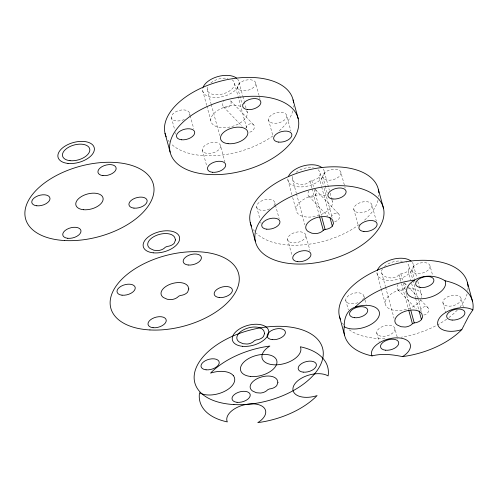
<?xml version="1.0" encoding="UTF-8"?>
<svg xmlns="http://www.w3.org/2000/svg" width="498" height="498" viewBox="0 0 498 498"><rect width="100%" height="100%" fill="white"/><g stroke="black" fill="none" stroke-linecap="round" stroke-linejoin="round"><path stroke-width="0.37" stroke-dasharray="2.49 1.87" d="M292.812 176.398A14.037 7.731 -15.2 0 0 293.702 181.509A19.522 10.744 -15.2 0 0 294.872 182.523L298.626 184.229L302.74 184.559A7.022 3.866 -15.2 0 0 309.968 181.26L311.779 180.438A7.022 3.866 -15.2 0 0 319.013 177.139L320.195 174.393L319.405 171.337A19.522 10.744 -15.2 0 0 318.515 170.191A14.037 7.731 -15.2 0 0 317.942 169.669M382.439 268.858A14.037 7.731 -15.2 0 0 382.831 274.977A19.522 10.744 -15.2 0 0 384.002 275.992L387.749 277.697L391.864 278.027A7.022 3.866 -15.2 0 0 399.097 274.728L400.902 273.9A7.022 3.866 -15.2 0 0 408.136 270.601L409.319 267.862L408.528 264.805A19.522 10.744 -15.2 0 0 407.638 263.66A14.037 7.731 -15.2 0 0 406.374 262.645M253.476 124.662L230.225 100.279A4.681 3.741 -43.6 0 1 229.696 106.043A4.681 3.741 -43.6 0 1 223.826 107.076A4.681 3.741 -43.6 0 1 223.795 101.405M315.477 189.682L338.727 214.065M404.606 283.15L407.246 285.92M407.775 286.475L418.345 297.555M420.455 299.771L427.857 307.527M223.558 106.84L242.053 126.237M308.81 196.243L327.827 216.194M397.933 289.712L416.428 309.109M430.123 266.125A9.362 5.154 -15.2 0 1 416.932 273.614A9.362 5.154 -15.2 0 1 415.967 264.668A9.362 5.154 -15.2 0 1 430.123 266.125L432.513 274.908M413.465 265.291L416.863 277.797M417.859 281.476L421.657 295.457M411.89 270.146L414.28 278.93M414.479 279.664L415.077 281.862M409.306 266.953L412.736 279.577M412.935 280.318L417.579 297.399M417.778 298.14L421.414 311.511M408.136 270.601L410.632 279.795M411.628 283.468L415.457 297.561M415.625 298.171L418.787 309.812M400.902 273.9L402.565 280.032M403.399 283.094L405.895 292.282M406.063 292.892L406.561 294.735M406.729 295.345L410.557 309.439M399.097 274.728L401.313 282.895M401.519 283.636L408.578 309.632M372 205.164A9.362 5.154 -15.2 0 1 358.809 212.658A9.362 5.154 -15.2 0 1 357.838 203.707A9.362 5.154 -15.2 0 1 372 205.164L376.332 221.118M381.561 272.331L385.396 286.443M385.595 287.184L394.067 318.378M394.964 328.811A9.362 5.154 -15.2 0 1 381.773 336.306A9.362 5.154 -15.2 0 1 380.808 327.354A9.362 5.154 -15.2 0 1 394.964 328.811L397.746 339.057M377.005 273.34L381.001 288.056M381.2 288.79L385.197 303.5M353.767 209.191L358.299 225.868M340.999 172.657A9.362 5.154 -15.2 0 1 327.809 180.145A9.362 5.154 -15.2 0 1 326.837 171.2A9.362 5.154 -15.2 0 1 340.999 172.657L345.133 187.883M376.731 332.832L379.121 341.622M363.963 296.304L364.76 299.23M364.959 299.964L366.155 304.353M324.341 171.829L329.334 190.217M330.137 193.162L332.533 201.989M322.766 176.678L325.132 185.381M325.325 186.103L327.099 192.633M320.183 173.485L323.407 185.368M324.217 188.337L332.284 218.043M319.013 177.139L321.509 186.327M321.671 186.937L329.664 216.35M311.779 180.438L313.441 186.563M314.275 189.626L321.266 215.36M309.968 181.26L311.785 187.945M311.985 188.686L319.455 216.163M286.748 115.76A9.362 5.154 -15.2 0 1 273.558 123.255A9.362 5.154 -15.2 0 1 272.593 114.303A9.362 5.154 -15.2 0 1 286.748 115.76L290.882 130.986M292.432 178.869L296.266 192.975M296.472 193.716L304.944 224.909M305.84 235.342A9.362 5.154 -15.2 0 1 292.65 242.837A9.362 5.154 -15.2 0 1 291.679 233.886A9.362 5.154 -15.2 0 1 305.84 235.342L309.974 250.569M287.875 179.871L291.872 194.587M292.675 197.525L296.073 210.031M268.515 119.788L273.047 136.464M255.748 83.253A9.362 5.154 -15.2 0 1 242.557 90.742A9.362 5.154 -15.2 0 1 241.592 81.797A9.362 5.154 -15.2 0 1 255.748 83.253L260.081 99.202M287.607 239.37L291.94 255.318M274.84 202.835L275.232 204.286M275.431 205.008L279.173 218.784M239.09 82.419L242.688 95.666M242.887 96.4L244.088 100.814M244.288 101.548L246.087 108.172M246.884 111.116L247.282 112.585M237.515 87.275L242.246 104.673M234.533 83.427L246.84 128.727M256.607 206.857L259.956 219.182M260.747 222.083L261.139 223.534M207.187 89.459L211.015 103.572M211.22 104.312L219.693 135.506M220.589 145.939A9.362 5.154 -15.2 0 1 207.398 153.434A9.362 5.154 -15.2 0 1 206.433 144.482A9.362 5.154 -15.2 0 1 220.589 145.939L224.922 161.894M202.624 90.468L206.626 105.184M206.826 105.918L210.822 120.628M202.356 149.96L206.689 165.915M189.589 113.432L189.981 114.882M190.18 115.604L193.722 128.658M171.356 117.453L174.705 129.779M175.495 132.68L175.887 134.13M461.123 298.632A9.362 5.154 -15.2 0 1 447.932 306.127A9.362 5.154 -15.2 0 1 446.967 297.175A9.362 5.154 -15.2 0 1 461.123 298.632L463.713 308.206M345.73 300.325L348.332 309.943M442.89 302.66L445.598 312.707M412.282 262.371A18.719 10.302 -15.2 0 1 397.292 279.428A18.719 10.302 -15.2 0 1 377.148 271.186M384.375 266.498A14.037 7.731 -15.2 0 1 402.434 261.245M378.854 195.148A66.184 36.435 -15.2 0 1 378.729 196.629M378.013 200.314A66.184 36.435 -15.2 0 1 363.857 220.776M359.326 224.442A66.184 36.435 -15.2 0 1 256.308 233.176M254.484 231.165A66.184 36.435 -15.2 0 1 253.308 229.572M269.599 208.911A9.362 5.154 -15.2 0 1 256.682 207.268A9.362 5.154 -15.2 0 1 267.127 199.368A9.362 5.154 -15.2 0 1 273.944 205.624M323.277 169.065A18.719 10.302 -15.2 0 1 308.922 185.76A18.719 10.302 -15.2 0 1 287.856 178.819M331.979 200.072A18.719 10.302 -15.2 0 1 312.812 216.811A18.719 10.302 -15.2 0 1 297.617 204.809A18.719 10.302 -15.2 0 1 326.831 196.007M296.136 172.264A14.037 7.731 -15.2 0 1 313.31 167.776M293.602 105.738A66.184 36.435 -15.2 0 1 293.478 107.226M292.762 110.911A66.184 36.435 -15.2 0 1 278.606 131.372M272.898 135.898A66.184 36.435 -15.2 0 1 171.057 143.773M169.239 141.762A66.184 36.435 -15.2 0 1 168.056 140.168M184.347 119.508A9.362 5.154 -15.2 0 1 171.48 118.032A9.362 5.154 -15.2 0 1 181.253 110.033A9.362 5.154 -15.2 0 1 189.059 115.648M237.397 78.902A18.719 10.302 -15.2 0 1 223.565 96.388A18.719 10.302 -15.2 0 1 202.773 88.314M246.728 110.668A18.719 10.302 -15.2 0 1 227.561 127.407A18.719 10.302 -15.2 0 1 212.366 115.405A18.719 10.302 -15.2 0 1 241.58 106.603M232 79.773A14.037 7.731 -15.2 0 1 223.428 93.749A14.037 7.731 -15.2 0 1 207.56 86.994M210.884 82.861A14.037 7.731 -15.2 0 1 228.059 78.373M468.002 287.875A66.184 36.435 -15.2 0 1 467.498 292.301M467.136 293.783A66.184 36.435 -15.2 0 1 460.127 306.849M457.27 310.123A66.184 36.435 -15.2 0 1 449.028 317.475M446.669 319.199A66.184 36.435 -15.2 0 1 401.12 337.221M384.904 338.677A66.184 36.435 -15.2 0 1 348.675 329.415M343.614 324.634A66.184 36.435 -15.2 0 1 342.431 323.04M357.962 302.697A9.362 5.154 -15.2 0 1 345.724 300.25A9.362 5.154 -15.2 0 1 357.134 292.774A9.362 5.154 -15.2 0 1 362.619 299.647M408.447 288.398A18.719 10.302 -15.2 0 1 421.513 297.611M420.605 299.889A18.719 10.302 -15.2 0 1 398.406 310.565A18.719 10.302 -15.2 0 1 385.564 300.593A18.719 10.302 -15.2 0 1 405.995 288.547M420.399 310.659A4.681 3.741 -43.6 0 1 425.603 306.6A4.681 3.741 -43.6 0 1 428.641 310.964A4.681 3.741 -43.6 0 1 423.437 315.022M403.965 282.659A4.681 3.741 -43.6 0 1 404.569 288.317A4.681 3.741 -43.6 0 1 398.574 290.197A4.681 3.741 -43.6 0 1 397.97 284.539M331.27 217.19A4.681 3.741 -43.6 0 1 336.474 213.132A4.681 3.741 -43.6 0 1 339.512 217.495A4.681 3.741 -43.6 0 1 334.307 221.56M314.842 189.19A4.681 3.741 -43.6 0 1 315.439 194.849A4.681 3.741 -43.6 0 1 309.445 196.729A4.681 3.741 -43.6 0 1 308.847 191.076M245.956 128.092A4.681 3.741 -43.6 0 1 251.029 123.728A4.681 3.741 -43.6 0 1 254.285 127.992A4.681 3.741 -43.6 0 1 249.062 132.157"/><path stroke-width="0.75" d="M464.173 324.995L461.82 329.57A66.184 36.435 -15.2 0 1 402.515 356.624C392.499 354.551 382.091 353.312 372.043 355.889A66.184 36.435 -15.2 0 1 344.255 326.75C343.913 318.826 346.913 309.582 355.279 307.085A66.184 36.435 -15.2 0 1 414.585 280.038C423.997 274.479 435.862 275.021 445.056 280.772A66.184 36.435 -15.2 0 1 472.845 309.912L468.805 315.975L464.478 324.379M332.328 226.148L333.511 223.403L332.72 220.353A19.522 10.744 -15.2 0 0 331.83 219.207A14.037 7.731 -15.2 0 0 313.609 218.765A14.037 7.731 -15.2 0 0 307.017 230.524A19.522 10.744 -15.2 0 0 308.194 231.539L311.941 233.245L316.056 233.574A7.022 3.866 -15.2 0 0 323.289 230.275L325.094 229.447A7.022 3.866 -15.2 0 0 332.328 226.148L329.993 217.57M421.451 319.616L422.64 316.871L421.843 313.815A19.522 10.744 -15.2 0 0 420.953 312.669A14.037 7.731 -15.2 0 0 402.739 312.234A14.037 7.731 -15.2 0 0 396.147 323.986A19.522 10.744 -15.2 0 0 397.317 325.007L401.064 326.713L405.179 327.037A7.022 3.866 -15.2 0 0 412.412 323.744L414.218 322.916A7.022 3.866 -15.2 0 0 421.451 319.616L419.123 311.038M467.46 282.777L472.583 301.632M378.337 189.308L383.46 208.164A66.184 36.435 -15.2 0 1 294.654 263.934A66.184 36.435 -15.2 0 1 280.156 202.493A66.184 36.435 -15.2 0 1 383.46 208.164M410.887 310.665L414.218 322.916M408.783 310.372L412.412 323.744M293.085 99.905L298.209 118.761A66.184 36.435 -15.2 0 1 209.409 174.53A66.184 36.435 -15.2 0 1 194.905 113.09A66.184 36.435 -15.2 0 1 298.209 118.761M321.764 217.196L325.094 229.447M319.654 216.904L323.289 230.275M339.393 316.18L344.516 335.03M250.27 222.712L255.393 241.561M165.019 133.308L170.142 152.158M377.347 270.482A18.719 10.302 -15.2 0 1 392.455 259.39A18.719 10.302 -15.2 0 1 411.18 261.213M251.453 226.229A66.184 36.435 -15.2 0 1 305.878 170.553A66.184 36.435 -15.2 0 1 378.854 192.944M288.379 176.585A18.719 10.302 -15.2 0 1 303.519 165.871A18.719 10.302 -15.2 0 1 321.882 167.602M166.201 136.826A66.184 36.435 -15.2 0 1 219.992 81.317A66.184 36.435 -15.2 0 1 293.552 102.806M203.134 87.181A18.719 10.302 -15.2 0 1 218.267 76.468A18.719 10.302 -15.2 0 1 236.631 78.198M340.576 319.697A66.184 36.435 -15.2 0 1 395.007 264.021A66.184 36.435 -15.2 0 1 467.977 286.412M372.043 355.889A19.988 11 -15.2 0 1 383.865 340.489A19.988 11 -15.2 0 1 408.055 341.074A19.988 11 -15.2 0 1 402.515 356.624M355.279 307.085A19.988 11 -15.2 0 1 378.131 309.694A19.988 11 -15.2 0 1 369.379 325.3A19.988 11 -15.2 0 1 344.255 326.75M461.82 329.57A19.988 11 -15.2 0 1 438.968 326.968A19.988 11 -15.2 0 1 447.721 311.362A19.988 11 -15.2 0 1 472.845 309.912M445.056 280.772A19.988 11 -15.2 0 1 433.235 296.167A19.988 11 -15.2 0 1 409.045 295.588A19.988 11 -15.2 0 1 414.585 280.038M175.489 239.949L174.288 243.149A7.022 3.866 -15.2 0 1 167.054 246.448L165.249 247.276A7.022 3.866 -15.2 0 1 158.015 250.575L153.901 250.245L150.153 248.539A19.522 10.744 -15.2 0 1 148.977 247.518A14.037 7.731 -15.2 0 1 155.569 235.766A14.037 7.731 -15.2 0 1 173.79 236.201A19.522 10.744 -15.2 0 1 174.68 237.353L175.489 239.949M188.804 288.965L187.603 292.164A7.022 3.866 -15.2 0 1 180.369 295.463L178.564 296.285A7.022 3.866 -15.2 0 1 171.331 299.584L167.216 299.261L163.469 297.555A19.522 10.744 -15.2 0 1 162.298 296.534A14.037 7.731 -15.2 0 1 168.89 284.781A14.037 7.731 -15.2 0 1 187.105 285.217A19.522 10.744 -15.2 0 1 187.995 286.362L188.804 288.965M264.612 333.417L263.411 336.617A7.022 3.866 -15.2 0 1 256.177 339.916L254.372 340.738A7.022 3.866 -15.2 0 1 247.139 344.037L243.024 343.713L239.277 342.008A19.522 10.744 -15.2 0 1 238.106 340.987A14.037 7.731 -15.2 0 1 244.699 329.234A14.037 7.731 -15.2 0 1 262.913 329.67A19.522 10.744 -15.2 0 1 263.803 330.815L264.612 333.417M277.928 382.433L276.726 385.633A7.022 3.866 -15.2 0 1 269.493 388.932L267.687 389.753A7.022 3.866 -15.2 0 1 260.454 393.053L256.339 392.729L252.592 391.017A19.522 10.744 -15.2 0 1 251.422 390.002A14.037 7.731 -15.2 0 1 258.014 378.25A14.037 7.731 -15.2 0 1 276.228 378.685A19.522 10.744 -15.2 0 1 277.125 379.831L277.928 382.433M363.932 231.508A9.362 5.154 -15.2 0 0 377.123 224.019A9.362 5.154 -15.2 0 0 362.961 222.562A9.362 5.154 -15.2 0 0 363.932 231.508M297.773 261.687A9.362 5.154 -15.2 0 0 310.957 254.198A9.362 5.154 -15.2 0 0 296.802 252.735A9.362 5.154 -15.2 0 0 297.773 261.687M332.932 199.001A9.362 5.154 -15.2 0 0 346.122 191.506A9.362 5.154 -15.2 0 0 331.961 190.049A9.362 5.154 -15.2 0 0 332.932 199.001M266.772 229.18A9.362 5.154 -15.2 0 0 279.963 221.685A9.362 5.154 -15.2 0 0 265.801 220.228A9.362 5.154 -15.2 0 0 266.772 229.18M278.681 142.104A9.362 5.154 -15.2 0 0 291.872 134.616A9.362 5.154 -15.2 0 0 277.71 133.159A9.362 5.154 -15.2 0 0 278.681 142.104M212.522 172.283A9.362 5.154 -15.2 0 0 225.712 164.794A9.362 5.154 -15.2 0 0 211.55 163.332A9.362 5.154 -15.2 0 0 212.522 172.283M247.68 109.597A9.362 5.154 -15.2 0 0 260.871 102.102A9.362 5.154 -15.2 0 0 246.709 100.646A9.362 5.154 -15.2 0 0 247.68 109.597M181.521 139.776A9.362 5.154 -15.2 0 0 194.712 132.281A9.362 5.154 -15.2 0 0 180.55 130.825A9.362 5.154 -15.2 0 0 181.521 139.776M228.065 143.679A14.037 7.731 -15.2 0 0 247.848 132.443A14.037 7.731 -15.2 0 0 226.609 130.258A14.037 7.731 -15.2 0 0 228.065 143.679M385.552 350.212A9.362 5.154 -15.2 0 0 398.742 342.717A9.362 5.154 -15.2 0 0 384.587 341.261A9.362 5.154 -15.2 0 0 385.552 350.212M452.165 320.071A9.362 5.154 -15.2 0 0 464.858 312.265A9.362 5.154 -15.2 0 0 450.341 311.325A9.362 5.154 -15.2 0 0 452.165 320.071M420.71 287.527A9.362 5.154 -15.2 0 0 433.901 280.032A9.362 5.154 -15.2 0 0 419.746 278.575A9.362 5.154 -15.2 0 0 420.71 287.527M354.551 317.699A9.362 5.154 -15.2 0 0 367.742 310.21A9.362 5.154 -15.2 0 0 353.586 308.754A9.362 5.154 -15.2 0 0 354.551 317.699M242.364 346.291A18.719 10.302 -15.2 0 0 268.739 331.307A18.719 10.302 -15.2 0 0 240.428 328.394A18.719 10.302 -15.2 0 0 242.364 346.291M153.235 252.822A18.719 10.302 -15.2 0 0 179.616 237.839A18.719 10.302 -15.2 0 0 151.299 234.925A18.719 10.302 -15.2 0 0 153.235 252.822M70.025 160.68A14.037 7.731 -15.2 0 0 89.808 149.444A14.037 7.731 -15.2 0 0 68.568 147.259A14.037 7.731 -15.2 0 0 70.025 160.68M67.983 163.419A18.719 10.302 -15.2 0 0 94.365 148.435A18.719 10.302 -15.2 0 0 66.047 145.522A18.719 10.302 -15.2 0 0 67.983 163.419M233.406 375.704A19.988 11 -15.2 0 0 210.561 373.102A66.184 36.435 -15.2 0 1 269.86 346.054A19.988 11 -15.2 0 0 264.32 361.604A19.988 11 -15.2 0 0 288.51 362.183A19.988 11 -15.2 0 0 300.338 346.782A66.184 36.435 -15.2 0 1 328.12 375.922A19.988 11 -15.2 0 0 303.002 377.378A19.988 11 -15.2 0 0 294.243 392.984A19.988 11 -15.2 0 0 317.095 395.586A66.184 36.435 -15.2 0 1 257.79 422.634A19.988 11 -15.2 0 0 263.33 407.084A19.988 11 -15.2 0 0 239.14 406.505A19.988 11 -15.2 0 0 227.318 421.906A66.184 36.435 -15.2 0 1 199.53 392.766A19.988 11 -15.2 0 0 224.654 391.31A19.988 11 -15.2 0 0 233.406 375.704M122.047 295.19A9.362 5.154 -15.2 0 0 135.238 287.701A9.362 5.154 -15.2 0 0 121.076 286.244A9.362 5.154 -15.2 0 0 122.047 295.19M188.207 265.011A9.362 5.154 -15.2 0 0 201.397 257.522A9.362 5.154 -15.2 0 0 187.236 256.065A9.362 5.154 -15.2 0 0 188.207 265.011M153.048 327.703A9.362 5.154 -15.2 0 0 166.239 320.208A9.362 5.154 -15.2 0 0 152.077 318.751A9.362 5.154 -15.2 0 0 153.048 327.703M219.207 297.524A9.362 5.154 -15.2 0 0 232.398 290.029A9.362 5.154 -15.2 0 0 218.236 288.572A9.362 5.154 -15.2 0 0 219.207 297.524M149.935 329.95A66.184 36.435 -15.2 0 0 238.735 274.174A66.184 36.435 -15.2 0 0 135.431 268.509A66.184 36.435 -15.2 0 0 149.935 329.95M83.34 209.695A14.037 7.731 -15.2 0 0 103.123 198.453A14.037 7.731 -15.2 0 0 81.89 196.268A14.037 7.731 -15.2 0 0 83.34 209.695M36.796 205.786A9.362 5.154 -15.2 0 0 49.987 198.297A9.362 5.154 -15.2 0 0 35.831 196.841A9.362 5.154 -15.2 0 0 36.796 205.786M102.955 175.607A9.362 5.154 -15.2 0 0 116.146 168.119A9.362 5.154 -15.2 0 0 101.99 166.662A9.362 5.154 -15.2 0 0 102.955 175.607M67.796 238.299A9.362 5.154 -15.2 0 0 80.987 230.804A9.362 5.154 -15.2 0 0 66.825 229.348A9.362 5.154 -15.2 0 0 67.796 238.299M133.956 208.12A9.362 5.154 -15.2 0 0 147.147 200.626A9.362 5.154 -15.2 0 0 132.991 199.169A9.362 5.154 -15.2 0 0 133.956 208.12M64.684 240.546A66.184 36.435 -15.2 0 0 153.484 184.77A66.184 36.435 -15.2 0 0 50.186 179.106A66.184 36.435 -15.2 0 0 64.684 240.546M250.556 376.457A18.719 10.302 -15.2 0 0 276.938 361.467A18.719 10.302 -15.2 0 0 248.62 358.554A18.719 10.302 -15.2 0 0 250.556 376.457M206.048 369.809A9.362 5.154 -15.2 0 0 219.238 362.314A9.362 5.154 -15.2 0 0 205.083 360.857A9.362 5.154 -15.2 0 0 206.048 369.809M272.207 339.63A9.362 5.154 -15.2 0 0 285.398 332.135A9.362 5.154 -15.2 0 0 271.242 330.678A9.362 5.154 -15.2 0 0 272.207 339.63M237.048 402.316A9.362 5.154 -15.2 0 0 250.239 394.827A9.362 5.154 -15.2 0 0 236.083 393.37A9.362 5.154 -15.2 0 0 237.048 402.316M303.207 372.137A9.362 5.154 -15.2 0 0 316.398 364.648A9.362 5.154 -15.2 0 0 302.242 363.191A9.362 5.154 -15.2 0 0 303.207 372.137M233.936 404.563A66.184 36.435 -15.2 0 0 322.735 348.793A66.184 36.435 -15.2 0 0 219.437 343.122A66.184 36.435 -15.2 0 0 233.936 404.563"/></g></svg>
